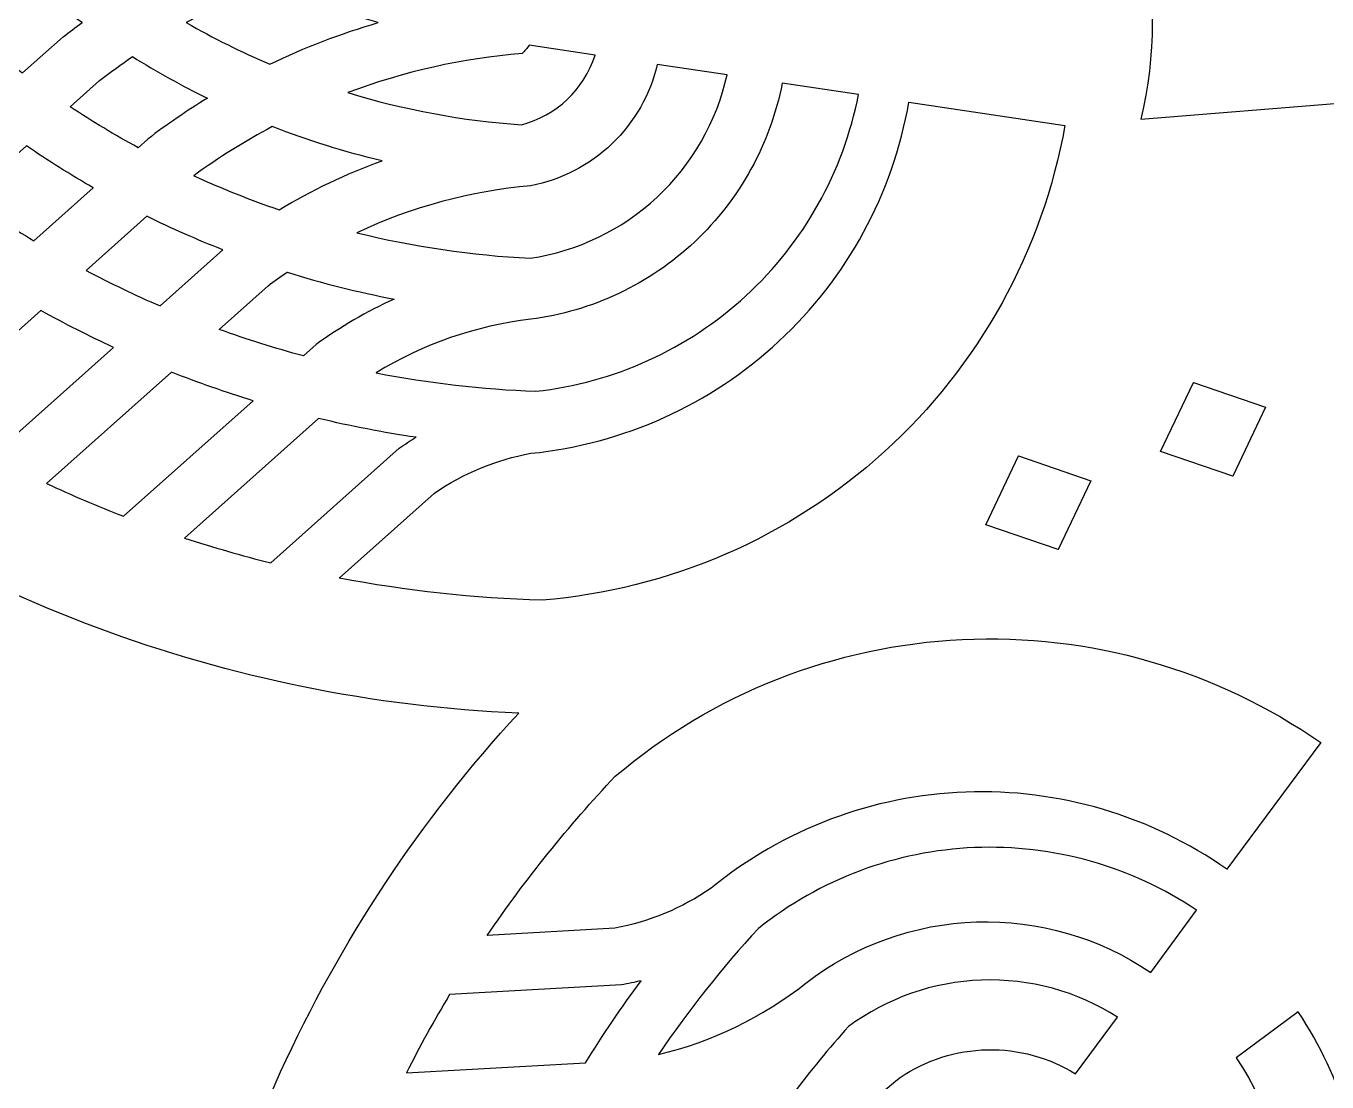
# Model space of a CAD drawing. Header units: centimetres. Extents: x -26.7 to 26.7, y -8.3 to 8.3.
# Drawn here: x -24.712 to -21.282, y -2.795 to -0.009 of the extents above; entities that cross this region are included whole.
import ezdxf

# ---------------------------------------------------------------- set-up
doc = ezdxf.new("R2010")
doc.units = ezdxf.units.CM
doc.header["$MEASUREMENT"] = 0
doc.layers.add('Layer 1', color=7, linetype='Continuous')

msp = doc.modelspace()

# ---------------------------------------------------------------- linework, layer by layer
at = {"layer": 'Layer 1', "color": 7}
for points, knots in [([(-17.97988, -6.49903), (-17.50148, -5.8997), (-17.22627, -5.16365), (-17.1941, -4.39746), (-17.1941, -4.39746), (-16.62958, -4.91649), (-15.9145, -5.24235), (-15.15243, -5.32786), (-15.15243, -5.32786), (-15.15243, -5.32786), (-13.59928, -5.41631), (-13.59928, -5.41631), (-13.59928, -5.41631), (-13.59928, -5.41631), (-13.68772, -3.86316), (-13.68772, -3.86316), (-13.68772, -3.86316), (-13.77323, -3.10108), (-14.0991, -2.38601), (-14.61812, -1.82149), (-14.61812, -1.82149), (-13.85194, -1.78932), (-13.11588, -1.5141), (-12.51655, -1.0357), (-12.51655, -1.0357), (-12.51655, -1.0357), (-11.35576, 0), (-11.35576, 0), (-11.35576, 0), (-11.35576, 0), (-12.51655, 1.03571), (-12.51655, 1.03571), (-12.51655, 1.03571), (-13.11588, 1.51411), (-13.85194, 1.78932), (-14.61812, 1.82149), (-14.61812, 1.82149), (-14.0991, 2.38601), (-13.77323, 3.10109), (-13.68772, 3.86316), (-13.68772, 3.86316), (-13.68772, 3.86316), (-13.59928, 5.41631), (-13.59928, 5.41631), (-13.59928, 5.41631), (-13.59928, 5.41631), (-15.15243, 5.32787), (-15.15243, 5.32787), (-15.15243, 5.32787), (-15.9145, 5.24236), (-16.62958, 4.91649), (-17.1941, 4.39747), (-17.1941, 4.39747), (-17.22627, 5.16365), (-17.50148, 5.89971), (-17.97988, 6.49904), (-17.97988, 6.49904), (-17.97988, 6.49904), (-19.01559, 7.65983), (-19.01559, 7.65983), (-19.01559, 7.65983), (-19.01559, 7.65983), (-20.0513, 6.49904), (-20.0513, 6.49904), (-20.0513, 6.49904), (-20.5297, 5.89971), (-20.80491, 5.16365), (-20.83708, 4.39747), (-20.83708, 4.39747), (-21.4016, 4.91649), (-22.11668, 5.24236), (-22.87875, 5.32787), (-22.87875, 5.32787), (-22.87875, 5.32787), (-24.4319, 5.41631), (-24.4319, 5.41631), (-24.4319, 5.41631), (-24.4319, 5.41631), (-24.34346, 3.86316), (-24.34346, 3.86316), (-24.34346, 3.86316), (-24.25795, 3.10109), (-23.93208, 2.38601), (-23.41306, 1.82149), (-23.41306, 1.82149), (-24.17924, 1.78932), (-24.91529, 1.51411), (-25.51463, 1.03571), (-25.51463, 1.03571), (-25.51463, 1.03571), (-26.67541, 0), (-26.67541, 0), (-26.67541, 0), (-26.67541, 0), (-25.51463, -1.0357), (-25.51463, -1.0357), (-25.51463, -1.0357), (-24.91529, -1.5141), (-24.17924, -1.78931), (-23.41306, -1.82149), (-23.41306, -1.82149), (-23.93208, -2.38601), (-24.25795, -3.10108), (-24.34346, -3.86316), (-24.34346, -3.86316), (-24.34346, -3.86316), (-24.4319, -5.41631), (-24.4319, -5.41631), (-24.4319, -5.41631), (-24.4319, -5.41631), (-22.87875, -5.32786), (-22.87875, -5.32786), (-22.87875, -5.32786), (-22.11667, -5.24235), (-21.4016, -4.91649), (-20.83708, -4.39746), (-20.83708, -4.39746), (-20.80491, -5.16365), (-20.5297, -5.8997), (-20.0513, -6.49903), (-20.0513, -6.49903), (-20.0513, -6.49903), (-19.01559, -7.65982), (-19.01559, -7.65982), (-19.01559, -7.65982), (-19.01559, -7.65982), (-17.97988, -6.49903), (-17.97988, -6.49903)], [0, 0, 0, 0, 0.030303, 0.030303, 0.030303, 0.030303, 0.0606061, 0.0606061, 0.0606061, 0.0606061, 0.0909091, 0.0909091, 0.0909091, 0.0909091, 0.1212121, 0.1212121, 0.1212121, 0.1212121, 0.1515152, 0.1515152, 0.1515152, 0.1515152, 0.1818182, 0.1818182, 0.1818182, 0.1818182, 0.2121212, 0.2121212, 0.2121212, 0.2121212, 0.2424242, 0.2424242, 0.2424242, 0.2424242, 0.2727273, 0.2727273, 0.2727273, 0.2727273, 0.3030303, 0.3030303, 0.3030303, 0.3030303, 0.3333333, 0.3333333, 0.3333333, 0.3333333, 0.3636364, 0.3636364, 0.3636364, 0.3636364, 0.3939394, 0.3939394, 0.3939394, 0.3939394, 0.4242424, 0.4242424, 0.4242424, 0.4242424, 0.4545455, 0.4545455, 0.4545455, 0.4545455, 0.4848485, 0.4848485, 0.4848485, 0.4848485, 0.5151515, 0.5151515, 0.5151515, 0.5151515, 0.5454545, 0.5454545, 0.5454545, 0.5454545, 0.5757576, 0.5757576, 0.5757576, 0.5757576, 0.6060606, 0.6060606, 0.6060606, 0.6060606, 0.6363636, 0.6363636, 0.6363636, 0.6363636, 0.6666667, 0.6666667, 0.6666667, 0.6666667, 0.6969697, 0.6969697, 0.6969697, 0.6969697, 0.7272727, 0.7272727, 0.7272727, 0.7272727, 0.7575758, 0.7575758, 0.7575758, 0.7575758, 0.7878788, 0.7878788, 0.7878788, 0.7878788, 0.8181818, 0.8181818, 0.8181818, 0.8181818, 0.8484848, 0.8484848, 0.8484848, 0.8484848, 0.8787879, 0.8787879, 0.8787879, 0.8787879, 0.9090909, 0.9090909, 0.9090909, 0.9090909, 0.9393939, 0.9393939, 0.9393939, 0.9393939, 1, 1, 1, 1]), ([(-19.86346, 0.24296), (-19.86346, 0.24296), (-19.45975, 0.07574), (-19.45975, 0.07574), (-19.45975, 0.07574), (-19.4683, 0.02561), (-19.4683, -0.0256), (-19.45975, -0.07573), (-19.45975, -0.07573), (-19.45975, -0.07573), (-19.86346, -0.24295), (-19.86346, -0.24295), (-19.86346, -0.24295), (-19.93153, -0.16129), (-20.03424, -0.11666), (-20.14039, -0.12261), (-20.14039, -0.12261), (-20.14039, -0.12261), (-21.77273, -0.25494), (-21.77273, -0.25494), (-21.77273, -0.25494), (-21.73252, -0.08736), (-21.73252, 0.08736), (-21.77273, 0.25495), (-21.77273, 0.25495), (-21.77273, 0.25495), (-20.14039, 0.12262), (-20.14039, 0.12262), (-20.14039, 0.12262), (-20.03424, 0.11667), (-19.93153, 0.1613), (-19.86346, 0.24296)], [0, 0, 0, 0, 0.1111111, 0.1111111, 0.1111111, 0.1111111, 0.2222222, 0.2222222, 0.2222222, 0.2222222, 0.3333333, 0.3333333, 0.3333333, 0.3333333, 0.4444444, 0.4444444, 0.4444444, 0.4444444, 0.5555556, 0.5555556, 0.5555556, 0.5555556, 0.6666667, 0.6666667, 0.6666667, 0.6666667, 0.7777778, 0.7777778, 0.7777778, 0.7777778, 1, 1, 1, 1]), ([(-24.61472, 0.03762), (-24.59821, 0.02485), (-24.58151, 0.01231), (-24.56464, 0), (-24.56464, 0), (-24.58151, -0.0123), (-24.59821, -0.02484), (-24.61472, -0.03761), (-24.61472, -0.03761), (-24.61472, -0.03761), (-24.72128, -0.1327), (-24.72128, -0.1327), (-24.72128, -0.1327), (-24.72847, -0.12723), (-24.73564, -0.12172), (-24.74276, -0.11618), (-24.74276, -0.11618), (-24.74276, -0.11618), (-24.87297, 0), (-24.87297, 0), (-24.87297, 0), (-24.87297, 0), (-24.74275, 0.11619), (-24.74275, 0.11619), (-24.74275, 0.11619), (-24.73563, 0.12173), (-24.72847, 0.12724), (-24.72129, 0.1327), (-24.72129, 0.1327), (-24.72129, 0.1327), (-24.61472, 0.03762), (-24.61472, 0.03762)], [0, 0, 0, 0, 0.1111111, 0.1111111, 0.1111111, 0.1111111, 0.2222222, 0.2222222, 0.2222222, 0.2222222, 0.3333333, 0.3333333, 0.3333333, 0.3333333, 0.4444444, 0.4444444, 0.4444444, 0.4444444, 0.5555556, 0.5555556, 0.5555556, 0.5555556, 0.6666667, 0.6666667, 0.6666667, 0.6666667, 0.7777778, 0.7777778, 0.7777778, 0.7777778, 1, 1, 1, 1]), ([(-24.06945, 0.10978), (-23.97731, 0.06539), (-23.88167, 0.02868), (-23.7835, 0), (-23.7835, 0), (-23.88167, -0.02867), (-23.97731, -0.06539), (-24.06945, -0.10977), (-24.06945, -0.10977), (-24.14498, -0.0776), (-24.21853, -0.04094), (-24.28969, 0), (-24.28969, 0), (-24.21853, 0.04095), (-24.14498, 0.0776), (-24.06945, 0.10978)], [0, 0, 0, 0, 0.2, 0.2, 0.2, 0.2, 0.4, 0.4, 0.4, 0.4, 0.6, 0.6, 0.6, 0.6, 1, 1, 1, 1]), ([(-23.38567, -0.05957), (-23.38567, -0.05957), (-23.21174, -0.08561), (-23.21174, -0.08561), (-23.21174, -0.08561), (-23.24044, -0.17621), (-23.31367, -0.2457), (-23.40565, -0.26962), (-23.40565, -0.26962), (-23.56106, -0.25873), (-23.71474, -0.23026), (-23.86373, -0.18476), (-23.86373, -0.18476), (-23.71603, -0.12924), (-23.56136, -0.09442), (-23.40411, -0.08127), (-23.40411, -0.08127), (-23.39702, -0.0749), (-23.39081, -0.0676), (-23.38567, -0.05957)], [0, 0, 0, 0, 0.1666667, 0.1666667, 0.1666667, 0.1666667, 0.3333333, 0.3333333, 0.3333333, 0.3333333, 0.5, 0.5, 0.5, 0.5, 0.6666667, 0.6666667, 0.6666667, 0.6666667, 1, 1, 1, 1]), ([(-24.2339, -0.19945), (-24.3017, -0.16626), (-24.36776, -0.12962), (-24.43181, -0.08967), (-24.43181, -0.08967), (-24.46137, -0.11005), (-24.4904, -0.1312), (-24.51885, -0.1531), (-24.51885, -0.1531), (-24.51885, -0.1531), (-24.59592, -0.22186), (-24.59592, -0.22186), (-24.59592, -0.22186), (-24.53777, -0.26049), (-24.47798, -0.29657), (-24.41671, -0.33), (-24.41671, -0.33), (-24.41671, -0.33), (-24.39126, -0.3073), (-24.39126, -0.3073), (-24.39126, -0.3073), (-24.34068, -0.26868), (-24.28816, -0.23268), (-24.2339, -0.19945)], [0, 0, 0, 0, 0.1428571, 0.1428571, 0.1428571, 0.1428571, 0.2857143, 0.2857143, 0.2857143, 0.2857143, 0.4285714, 0.4285714, 0.4285714, 0.4285714, 0.5714286, 0.5714286, 0.5714286, 0.5714286, 0.7142857, 0.7142857, 0.7142857, 0.7142857, 1, 1, 1, 1]), ([(-23.04755, -0.1102), (-23.04755, -0.1102), (-22.86369, -0.13773), (-22.86369, -0.13773), (-22.86369, -0.13773), (-22.8911, -0.26139), (-22.95537, -0.37384), (-23.048, -0.46022), (-23.048, -0.46022), (-23.14063, -0.54661), (-23.25727, -0.60289), (-23.38254, -0.62163), (-23.38254, -0.62163), (-23.53681, -0.61388), (-23.68998, -0.59133), (-23.83994, -0.55428), (-23.83994, -0.55428), (-23.69545, -0.48648), (-23.54017, -0.44461), (-23.38118, -0.43059), (-23.38118, -0.43059), (-23.30064, -0.41495), (-23.22632, -0.3764), (-23.16714, -0.31957), (-23.16714, -0.31957), (-23.10797, -0.26274), (-23.06644, -0.19004), (-23.04755, -0.1102)], [0, 0, 0, 0, 0.125, 0.125, 0.125, 0.125, 0.25, 0.25, 0.25, 0.25, 0.375, 0.375, 0.375, 0.375, 0.5, 0.5, 0.5, 0.5, 0.625, 0.625, 0.625, 0.625, 0.75, 0.75, 0.75, 0.75, 1, 1, 1, 1]), ([(-22.71835, -0.1595), (-22.71835, -0.1595), (-22.51701, -0.18965), (-22.51701, -0.18965), (-22.51701, -0.18965), (-22.55695, -0.39378), (-22.66104, -0.57982), (-22.81411, -0.72066), (-22.81411, -0.72066), (-22.96718, -0.8615), (-23.16123, -0.94977), (-23.36797, -0.97261), (-23.36797, -0.97261), (-23.5094, -0.96716), (-23.6502, -0.95084), (-23.78914, -0.9238), (-23.78914, -0.9238), (-23.66491, -0.84787), (-23.52576, -0.79964), (-23.38118, -0.78242), (-23.38118, -0.78242), (-23.21922, -0.7615), (-23.06799, -0.69003), (-22.94899, -0.5782), (-22.94899, -0.5782), (-22.82999, -0.46636), (-22.74928, -0.31985), (-22.71835, -0.1595)], [0, 0, 0, 0, 0.125, 0.125, 0.125, 0.125, 0.25, 0.25, 0.25, 0.25, 0.375, 0.375, 0.375, 0.375, 0.5, 0.5, 0.5, 0.5, 0.625, 0.625, 0.625, 0.625, 0.75, 0.75, 0.75, 0.75, 1, 1, 1, 1]), ([(-22.38402, -0.20956), (-22.42637, -0.45166), (-22.54674, -0.67327), (-22.72678, -0.84057), (-22.72678, -0.84057), (-22.90681, -1.00788), (-23.13663, -1.11171), (-23.38118, -1.13623), (-23.38118, -1.13623), (-23.47227, -1.15298), (-23.55883, -1.18867), (-23.63526, -1.24098), (-23.63526, -1.24098), (-23.63526, -1.24098), (-23.88651, -1.46516), (-23.88651, -1.46516), (-23.88651, -1.46516), (-23.70988, -1.4991), (-23.53078, -1.5186), (-23.35098, -1.52346), (-23.35098, -1.52346), (-23.01527, -1.49605), (-22.69805, -1.35835), (-22.44875, -1.13184), (-22.44875, -1.13184), (-22.19946, -0.90533), (-22.03209, -0.60271), (-21.97273, -0.27115), (-21.97273, -0.27115), (-21.97273, -0.27115), (-22.38402, -0.20956), (-22.38402, -0.20956)], [0, 0, 0, 0, 0.1111111, 0.1111111, 0.1111111, 0.1111111, 0.2222222, 0.2222222, 0.2222222, 0.2222222, 0.3333333, 0.3333333, 0.3333333, 0.3333333, 0.4444444, 0.4444444, 0.4444444, 0.4444444, 0.5555556, 0.5555556, 0.5555556, 0.5555556, 0.6666667, 0.6666667, 0.6666667, 0.6666667, 0.7777778, 0.7777778, 0.7777778, 0.7777778, 1, 1, 1, 1]), ([(-24.06276, -0.27443), (-23.96848, -0.31108), (-23.8718, -0.34121), (-23.77339, -0.36462), (-23.77339, -0.36462), (-23.86788, -0.39862), (-23.95874, -0.44196), (-24.04464, -0.49398), (-24.04464, -0.49398), (-24.12115, -0.46772), (-24.19629, -0.43761), (-24.26977, -0.40379), (-24.26977, -0.40379), (-24.20393, -0.3558), (-24.13475, -0.31257), (-24.06276, -0.27443)], [0, 0, 0, 0, 0.2, 0.2, 0.2, 0.2, 0.4, 0.4, 0.4, 0.4, 0.6, 0.6, 0.6, 0.6, 1, 1, 1, 1]), ([(-24.71138, -0.32488), (-24.65415, -0.36418), (-24.59534, -0.40113), (-24.5351, -0.43564), (-24.5351, -0.43564), (-24.5351, -0.43564), (-24.69179, -0.57544), (-24.69179, -0.57544), (-24.69179, -0.57544), (-24.75083, -0.5397), (-24.80851, -0.50176), (-24.86471, -0.46169), (-24.86471, -0.46169), (-24.86471, -0.46169), (-24.71138, -0.32488), (-24.71138, -0.32488)], [0, 0, 0, 0, 0.2, 0.2, 0.2, 0.2, 0.4, 0.4, 0.4, 0.4, 0.6, 0.6, 0.6, 0.6, 1, 1, 1, 1]), ([(-24.39398, -0.51076), (-24.32825, -0.54316), (-24.26115, -0.57272), (-24.19288, -0.59936), (-24.19288, -0.59936), (-24.19288, -0.59936), (-24.35874, -0.74735), (-24.35874, -0.74735), (-24.35874, -0.74735), (-24.42504, -0.71865), (-24.49018, -0.68736), (-24.55402, -0.65355), (-24.55402, -0.65355), (-24.55402, -0.65355), (-24.39398, -0.51076), (-24.39398, -0.51076)], [0, 0, 0, 0, 0.2, 0.2, 0.2, 0.2, 0.4, 0.4, 0.4, 0.4, 0.6, 0.6, 0.6, 0.6, 1, 1, 1, 1]), ([(-23.74179, -0.72925), (-23.83703, -0.71107), (-23.93117, -0.6875), (-24.02374, -0.65865), (-24.02374, -0.65865), (-24.04068, -0.67009), (-24.05735, -0.68191), (-24.07376, -0.6941), (-24.07376, -0.6941), (-24.07376, -0.6941), (-24.20286, -0.80929), (-24.20286, -0.80929), (-24.20286, -0.80929), (-24.1299, -0.83574), (-24.05586, -0.85911), (-23.98094, -0.87932), (-23.98094, -0.87932), (-23.98094, -0.87932), (-23.94754, -0.84952), (-23.94754, -0.84952), (-23.94754, -0.84952), (-23.88326, -0.80248), (-23.81431, -0.76218), (-23.74179, -0.72925)], [0, 0, 0, 0, 0.1428571, 0.1428571, 0.1428571, 0.1428571, 0.2857143, 0.2857143, 0.2857143, 0.2857143, 0.4285714, 0.4285714, 0.4285714, 0.4285714, 0.5714286, 0.5714286, 0.5714286, 0.5714286, 0.7142857, 0.7142857, 0.7142857, 0.7142857, 1, 1, 1, 1]), ([(-24.67298, -0.75969), (-24.61034, -0.7944), (-24.54644, -0.8268), (-24.48141, -0.8568), (-24.48141, -0.8568), (-24.48141, -0.8568), (-24.80321, -1.14393), (-24.80321, -1.14393), (-24.80321, -1.14393), (-24.86551, -1.11116), (-24.92676, -1.07641), (-24.98684, -1.03973), (-24.98684, -1.03973), (-24.98684, -1.03973), (-24.67298, -0.75969), (-24.67298, -0.75969)], [0, 0, 0, 0, 0.2, 0.2, 0.2, 0.2, 0.4, 0.4, 0.4, 0.4, 0.6, 0.6, 0.6, 0.6, 1, 1, 1, 1]), ([(-24.32907, -0.9219), (-24.25813, -0.94986), (-24.18611, -0.97502), (-24.1132, -0.99733), (-24.1132, -0.99733), (-24.1132, -0.99733), (-24.45487, -1.30219), (-24.45487, -1.30219), (-24.45487, -1.30219), (-24.52364, -1.27562), (-24.59149, -1.24677), (-24.65833, -1.21568), (-24.65833, -1.21568), (-24.65833, -1.21568), (-24.32907, -0.9219), (-24.32907, -0.9219)], [0, 0, 0, 0, 0.2, 0.2, 0.2, 0.2, 0.4, 0.4, 0.4, 0.4, 0.6, 0.6, 0.6, 0.6, 1, 1, 1, 1]), ([(-21.4436, -1.01456), (-21.4436, -1.01456), (-21.63401, -0.94926), (-21.63401, -0.94926), (-21.63401, -0.94926), (-21.63401, -0.94926), (-21.7205, -1.13104), (-21.7205, -1.13104), (-21.7205, -1.13104), (-21.7205, -1.13104), (-21.53009, -1.19634), (-21.53009, -1.19634), (-21.53009, -1.19634), (-21.53009, -1.19634), (-21.4436, -1.01456), (-21.4436, -1.01456)], [0, 0, 0, 0, 0.2, 0.2, 0.2, 0.2, 0.4, 0.4, 0.4, 0.4, 0.6, 0.6, 0.6, 0.6, 1, 1, 1, 1]), ([(-23.68389, -1.09387), (-23.69901, -1.10309), (-23.71382, -1.11279), (-23.7283, -1.12297), (-23.7283, -1.12297), (-23.7283, -1.12297), (-24.06704, -1.42521), (-24.06704, -1.42521), (-24.06704, -1.42521), (-24.14343, -1.40605), (-24.21911, -1.38418), (-24.29394, -1.35963), (-24.29394, -1.35963), (-24.29394, -1.35963), (-23.94061, -1.04437), (-23.94061, -1.04437), (-23.94061, -1.04437), (-23.85582, -1.06471), (-23.77016, -1.08122), (-23.68389, -1.09387)], [0, 0, 0, 0, 0.1666667, 0.1666667, 0.1666667, 0.1666667, 0.3333333, 0.3333333, 0.3333333, 0.3333333, 0.5, 0.5, 0.5, 0.5, 0.6666667, 0.6666667, 0.6666667, 0.6666667, 1, 1, 1, 1]), ([(-21.90448, -1.20842), (-21.90448, -1.20842), (-22.0949, -1.14312), (-22.0949, -1.14312), (-22.0949, -1.14312), (-22.0949, -1.14312), (-22.18139, -1.3249), (-22.18139, -1.3249), (-22.18139, -1.3249), (-22.18139, -1.3249), (-21.99098, -1.39019), (-21.99098, -1.39019), (-21.99098, -1.39019), (-21.99098, -1.39019), (-21.90448, -1.20842), (-21.90448, -1.20842)], [0, 0, 0, 0, 0.2, 0.2, 0.2, 0.2, 0.4, 0.4, 0.4, 0.4, 0.6, 0.6, 0.6, 0.6, 1, 1, 1, 1]), ([(-21.54562, -2.23365), (-21.54562, -2.23365), (-21.29834, -1.89927), (-21.29834, -1.89927), (-21.29834, -1.89927), (-21.57476, -1.7068), (-21.90709, -1.61116), (-22.24354, -1.62727), (-22.24354, -1.62727), (-22.57999, -1.64338), (-22.90166, -1.77033), (-23.15843, -1.98833), (-23.15843, -1.98833), (-23.28213, -2.1189), (-23.39498, -2.25933), (-23.49588, -2.40823), (-23.49588, -2.40823), (-23.49588, -2.40823), (-23.1597, -2.38908), (-23.1597, -2.38908), (-23.1597, -2.38908), (-23.06866, -2.37204), (-22.98222, -2.33606), (-22.90597, -2.2835), (-22.90597, -2.2835), (-22.71571, -2.12791), (-22.47979, -2.03882), (-22.23417, -2.02982), (-22.23417, -2.02982), (-21.98856, -2.02082), (-21.74675, -2.0924), (-21.54562, -2.23365)], [0, 0, 0, 0, 0.1111111, 0.1111111, 0.1111111, 0.1111111, 0.2222222, 0.2222222, 0.2222222, 0.2222222, 0.3333333, 0.3333333, 0.3333333, 0.3333333, 0.4444444, 0.4444444, 0.4444444, 0.4444444, 0.5555556, 0.5555556, 0.5555556, 0.5555556, 0.6666667, 0.6666667, 0.6666667, 0.6666667, 0.7777778, 0.7777778, 0.7777778, 0.7777778, 1, 1, 1, 1]), ([(-21.62557, -2.34177), (-21.62557, -2.34177), (-21.74662, -2.50546), (-21.74662, -2.50546), (-21.74662, -2.50546), (-21.88188, -2.41395), (-22.04255, -2.36741), (-22.20577, -2.37248), (-22.20577, -2.37248), (-22.369, -2.37754), (-22.52647, -2.43395), (-22.65579, -2.53368), (-22.65579, -2.53368), (-22.77019, -2.62373), (-22.90269, -2.68803), (-23.04423, -2.72217), (-23.04423, -2.72217), (-22.96511, -2.60481), (-22.87708, -2.49371), (-22.78093, -2.38985), (-22.78093, -2.38985), (-22.61859, -2.25981), (-22.41896, -2.18502), (-22.21114, -2.17637), (-22.21114, -2.17637), (-22.00331, -2.16772), (-21.79816, -2.22567), (-21.62557, -2.34177)], [0, 0, 0, 0, 0.125, 0.125, 0.125, 0.125, 0.25, 0.25, 0.25, 0.25, 0.375, 0.375, 0.375, 0.375, 0.5, 0.5, 0.5, 0.5, 0.625, 0.625, 0.625, 0.625, 0.75, 0.75, 0.75, 0.75, 1, 1, 1, 1]), ([(-21.24924, -2.53002), (-21.108, -2.73116), (-21.03642, -2.97297), (-21.04542, -3.21858), (-21.04542, -3.21858), (-21.05442, -3.46419), (-21.1435, -3.70012), (-21.29909, -3.89038), (-21.29909, -3.89038), (-21.35166, -3.96663), (-21.38763, -4.05307), (-21.40468, -4.1441), (-21.40468, -4.1441), (-21.40468, -4.1441), (-21.42382, -4.48028), (-21.42382, -4.48028), (-21.42382, -4.48028), (-21.27493, -4.37939), (-21.1345, -4.26653), (-21.00393, -4.14283), (-21.00393, -4.14283), (-20.78592, -3.88606), (-20.65898, -3.56439), (-20.64287, -3.22794), (-20.64287, -3.22794), (-20.62676, -2.8915), (-20.72239, -2.55917), (-20.91487, -2.28274), (-20.91487, -2.28274), (-20.91487, -2.28274), (-21.24924, -2.53002), (-21.24924, -2.53002)], [0, 0, 0, 0, 0.1111111, 0.1111111, 0.1111111, 0.1111111, 0.2222222, 0.2222222, 0.2222222, 0.2222222, 0.3333333, 0.3333333, 0.3333333, 0.3333333, 0.4444444, 0.4444444, 0.4444444, 0.4444444, 0.5555556, 0.5555556, 0.5555556, 0.5555556, 0.6666667, 0.6666667, 0.6666667, 0.6666667, 0.7777778, 0.7777778, 0.7777778, 0.7777778, 1, 1, 1, 1]), ([(-23.59528, -2.56413), (-23.59528, -2.56413), (-23.14205, -2.53832), (-23.14205, -2.53832), (-23.14205, -2.53832), (-23.12461, -2.53528), (-23.10727, -2.53167), (-23.09006, -2.52749), (-23.09006, -2.52749), (-23.14212, -2.59744), (-23.19102, -2.66969), (-23.23659, -2.74403), (-23.23659, -2.74403), (-23.23659, -2.74403), (-23.70935, -2.77095), (-23.70935, -2.77095), (-23.70935, -2.77095), (-23.6738, -2.70067), (-23.63575, -2.63169), (-23.59528, -2.56413)], [0, 0, 0, 0, 0.1666667, 0.1666667, 0.1666667, 0.1666667, 0.3333333, 0.3333333, 0.3333333, 0.3333333, 0.5, 0.5, 0.5, 0.5, 0.6666667, 0.6666667, 0.6666667, 0.6666667, 1, 1, 1, 1]), ([(-21.834, -2.62361), (-21.834, -2.62361), (-21.94455, -2.7731), (-21.94455, -2.7731), (-21.94455, -2.7731), (-22.01436, -2.73), (-22.09513, -2.70795), (-22.17716, -2.70961), (-22.17716, -2.70961), (-22.25919, -2.71127), (-22.33899, -2.73657), (-22.40701, -2.78246), (-22.40701, -2.78246), (-22.52934, -2.88496), (-22.66875, -2.96516), (-22.81886, -3.01939), (-22.81886, -3.01939), (-22.73902, -2.88716), (-22.64666, -2.7629), (-22.54305, -2.64833), (-22.54305, -2.64833), (-22.44122, -2.57301), (-22.31895, -2.53032), (-22.19236, -2.52591), (-22.19236, -2.52591), (-22.06578, -2.52149), (-21.94083, -2.55556), (-21.834, -2.62361)], [0, 0, 0, 0, 0.125, 0.125, 0.125, 0.125, 0.25, 0.25, 0.25, 0.25, 0.375, 0.375, 0.375, 0.375, 0.5, 0.5, 0.5, 0.5, 0.625, 0.625, 0.625, 0.625, 0.75, 0.75, 0.75, 0.75, 1, 1, 1, 1]), ([(-21.52105, -2.73103), (-21.52105, -2.73103), (-21.35736, -2.60998), (-21.35736, -2.60998), (-21.35736, -2.60998), (-21.24126, -2.78256), (-21.18332, -2.98772), (-21.19197, -3.19554), (-21.19197, -3.19554), (-21.20061, -3.40337), (-21.27541, -3.60299), (-21.40544, -3.76534), (-21.40544, -3.76534), (-21.50931, -3.86149), (-21.62041, -3.94951), (-21.73777, -4.02863), (-21.73777, -4.02863), (-21.70362, -3.8871), (-21.63932, -3.7546), (-21.54927, -3.6402), (-21.54927, -3.6402), (-21.44954, -3.51088), (-21.39314, -3.3534), (-21.38807, -3.19018), (-21.38807, -3.19018), (-21.38301, -3.02695), (-21.42954, -2.86628), (-21.52105, -2.73103)], [0, 0, 0, 0, 0.125, 0.125, 0.125, 0.125, 0.25, 0.25, 0.25, 0.25, 0.375, 0.375, 0.375, 0.375, 0.5, 0.5, 0.5, 0.5, 0.625, 0.625, 0.625, 0.625, 0.75, 0.75, 0.75, 0.75, 1, 1, 1, 1])]:
    msp.add_open_spline(points, degree=3, knots=knots, dxfattribs=at)
at = {"layer": 'Layer 1', "lineweight": 9}
for points, knots in [([(-17.97988, -6.49903), (-17.50148, -5.8997), (-17.22627, -5.16365), (-17.1941, -4.39746), (-17.1941, -4.39746), (-16.62958, -4.91649), (-15.9145, -5.24235), (-15.15243, -5.32786), (-15.15243, -5.32786), (-15.15243, -5.32786), (-13.59928, -5.41631), (-13.59928, -5.41631), (-13.59928, -5.41631), (-13.59928, -5.41631), (-13.68772, -3.86316), (-13.68772, -3.86316), (-13.68772, -3.86316), (-13.77323, -3.10108), (-14.0991, -2.38601), (-14.61812, -1.82149), (-14.61812, -1.82149), (-13.85194, -1.78932), (-13.11588, -1.5141), (-12.51655, -1.0357), (-12.51655, -1.0357), (-12.51655, -1.0357), (-11.35576, 0), (-11.35576, 0), (-11.35576, 0), (-11.35576, 0), (-12.51655, 1.03571), (-12.51655, 1.03571), (-12.51655, 1.03571), (-13.11588, 1.51411), (-13.85194, 1.78932), (-14.61812, 1.82149), (-14.61812, 1.82149), (-14.0991, 2.38601), (-13.77323, 3.10109), (-13.68772, 3.86316), (-13.68772, 3.86316), (-13.68772, 3.86316), (-13.59928, 5.41631), (-13.59928, 5.41631), (-13.59928, 5.41631), (-13.59928, 5.41631), (-15.15243, 5.32787), (-15.15243, 5.32787), (-15.15243, 5.32787), (-15.9145, 5.24236), (-16.62958, 4.91649), (-17.1941, 4.39747), (-17.1941, 4.39747), (-17.22627, 5.16365), (-17.50148, 5.89971), (-17.97988, 6.49904), (-17.97988, 6.49904), (-17.97988, 6.49904), (-19.01559, 7.65983), (-19.01559, 7.65983), (-19.01559, 7.65983), (-19.01559, 7.65983), (-20.0513, 6.49904), (-20.0513, 6.49904), (-20.0513, 6.49904), (-20.5297, 5.89971), (-20.80491, 5.16365), (-20.83708, 4.39747), (-20.83708, 4.39747), (-21.4016, 4.91649), (-22.11668, 5.24236), (-22.87875, 5.32787), (-22.87875, 5.32787), (-22.87875, 5.32787), (-24.4319, 5.41631), (-24.4319, 5.41631), (-24.4319, 5.41631), (-24.4319, 5.41631), (-24.34346, 3.86316), (-24.34346, 3.86316), (-24.34346, 3.86316), (-24.25795, 3.10109), (-23.93208, 2.38601), (-23.41306, 1.82149), (-23.41306, 1.82149), (-24.17924, 1.78932), (-24.91529, 1.51411), (-25.51463, 1.03571), (-25.51463, 1.03571), (-25.51463, 1.03571), (-26.67541, 0), (-26.67541, 0), (-26.67541, 0), (-26.67541, 0), (-25.51463, -1.0357), (-25.51463, -1.0357), (-25.51463, -1.0357), (-24.91529, -1.5141), (-24.17924, -1.78931), (-23.41306, -1.82149), (-23.41306, -1.82149), (-23.93208, -2.38601), (-24.25795, -3.10108), (-24.34346, -3.86316), (-24.34346, -3.86316), (-24.34346, -3.86316), (-24.4319, -5.41631), (-24.4319, -5.41631), (-24.4319, -5.41631), (-24.4319, -5.41631), (-22.87875, -5.32786), (-22.87875, -5.32786), (-22.87875, -5.32786), (-22.11667, -5.24235), (-21.4016, -4.91649), (-20.83708, -4.39746), (-20.83708, -4.39746), (-20.80491, -5.16365), (-20.5297, -5.8997), (-20.0513, -6.49903), (-20.0513, -6.49903), (-20.0513, -6.49903), (-19.01559, -7.65982), (-19.01559, -7.65982), (-19.01559, -7.65982), (-19.01559, -7.65982), (-17.97988, -6.49903), (-17.97988, -6.49903)], [0, 0, 0, 0, 0.030303, 0.030303, 0.030303, 0.030303, 0.0606061, 0.0606061, 0.0606061, 0.0606061, 0.0909091, 0.0909091, 0.0909091, 0.0909091, 0.1212121, 0.1212121, 0.1212121, 0.1212121, 0.1515152, 0.1515152, 0.1515152, 0.1515152, 0.1818182, 0.1818182, 0.1818182, 0.1818182, 0.2121212, 0.2121212, 0.2121212, 0.2121212, 0.2424242, 0.2424242, 0.2424242, 0.2424242, 0.2727273, 0.2727273, 0.2727273, 0.2727273, 0.3030303, 0.3030303, 0.3030303, 0.3030303, 0.3333333, 0.3333333, 0.3333333, 0.3333333, 0.3636364, 0.3636364, 0.3636364, 0.3636364, 0.3939394, 0.3939394, 0.3939394, 0.3939394, 0.4242424, 0.4242424, 0.4242424, 0.4242424, 0.4545455, 0.4545455, 0.4545455, 0.4545455, 0.4848485, 0.4848485, 0.4848485, 0.4848485, 0.5151515, 0.5151515, 0.5151515, 0.5151515, 0.5454545, 0.5454545, 0.5454545, 0.5454545, 0.5757576, 0.5757576, 0.5757576, 0.5757576, 0.6060606, 0.6060606, 0.6060606, 0.6060606, 0.6363636, 0.6363636, 0.6363636, 0.6363636, 0.6666667, 0.6666667, 0.6666667, 0.6666667, 0.6969697, 0.6969697, 0.6969697, 0.6969697, 0.7272727, 0.7272727, 0.7272727, 0.7272727, 0.7575758, 0.7575758, 0.7575758, 0.7575758, 0.7878788, 0.7878788, 0.7878788, 0.7878788, 0.8181818, 0.8181818, 0.8181818, 0.8181818, 0.8484848, 0.8484848, 0.8484848, 0.8484848, 0.8787879, 0.8787879, 0.8787879, 0.8787879, 0.9090909, 0.9090909, 0.9090909, 0.9090909, 0.9393939, 0.9393939, 0.9393939, 0.9393939, 1, 1, 1, 1]), ([(-19.86346, 0.24296), (-19.86346, 0.24296), (-19.45975, 0.07574), (-19.45975, 0.07574), (-19.45975, 0.07574), (-19.4683, 0.02561), (-19.4683, -0.0256), (-19.45975, -0.07573), (-19.45975, -0.07573), (-19.45975, -0.07573), (-19.86346, -0.24295), (-19.86346, -0.24295), (-19.86346, -0.24295), (-19.93153, -0.16129), (-20.03424, -0.11666), (-20.14039, -0.12261), (-20.14039, -0.12261), (-20.14039, -0.12261), (-21.77273, -0.25494), (-21.77273, -0.25494), (-21.77273, -0.25494), (-21.73252, -0.08736), (-21.73252, 0.08736), (-21.77273, 0.25495), (-21.77273, 0.25495), (-21.77273, 0.25495), (-20.14039, 0.12262), (-20.14039, 0.12262), (-20.14039, 0.12262), (-20.03424, 0.11667), (-19.93153, 0.1613), (-19.86346, 0.24296)], [0, 0, 0, 0, 0.1111111, 0.1111111, 0.1111111, 0.1111111, 0.2222222, 0.2222222, 0.2222222, 0.2222222, 0.3333333, 0.3333333, 0.3333333, 0.3333333, 0.4444444, 0.4444444, 0.4444444, 0.4444444, 0.5555556, 0.5555556, 0.5555556, 0.5555556, 0.6666667, 0.6666667, 0.6666667, 0.6666667, 0.7777778, 0.7777778, 0.7777778, 0.7777778, 1, 1, 1, 1]), ([(-24.61472, 0.03762), (-24.59821, 0.02485), (-24.58151, 0.01231), (-24.56464, 0), (-24.56464, 0), (-24.58151, -0.0123), (-24.59821, -0.02484), (-24.61472, -0.03761), (-24.61472, -0.03761), (-24.61472, -0.03761), (-24.72128, -0.1327), (-24.72128, -0.1327), (-24.72128, -0.1327), (-24.72847, -0.12723), (-24.73564, -0.12172), (-24.74276, -0.11618), (-24.74276, -0.11618), (-24.74276, -0.11618), (-24.87297, 0), (-24.87297, 0), (-24.87297, 0), (-24.87297, 0), (-24.74275, 0.11619), (-24.74275, 0.11619), (-24.74275, 0.11619), (-24.73563, 0.12173), (-24.72847, 0.12724), (-24.72129, 0.1327), (-24.72129, 0.1327), (-24.72129, 0.1327), (-24.61472, 0.03762), (-24.61472, 0.03762)], [0, 0, 0, 0, 0.1111111, 0.1111111, 0.1111111, 0.1111111, 0.2222222, 0.2222222, 0.2222222, 0.2222222, 0.3333333, 0.3333333, 0.3333333, 0.3333333, 0.4444444, 0.4444444, 0.4444444, 0.4444444, 0.5555556, 0.5555556, 0.5555556, 0.5555556, 0.6666667, 0.6666667, 0.6666667, 0.6666667, 0.7777778, 0.7777778, 0.7777778, 0.7777778, 1, 1, 1, 1]), ([(-24.06945, 0.10978), (-23.97731, 0.06539), (-23.88167, 0.02868), (-23.7835, 0), (-23.7835, 0), (-23.88167, -0.02867), (-23.97731, -0.06539), (-24.06945, -0.10977), (-24.06945, -0.10977), (-24.14498, -0.0776), (-24.21853, -0.04094), (-24.28969, 0), (-24.28969, 0), (-24.21853, 0.04095), (-24.14498, 0.0776), (-24.06945, 0.10978)], [0, 0, 0, 0, 0.2, 0.2, 0.2, 0.2, 0.4, 0.4, 0.4, 0.4, 0.6, 0.6, 0.6, 0.6, 1, 1, 1, 1]), ([(-23.38567, -0.05957), (-23.38567, -0.05957), (-23.21174, -0.08561), (-23.21174, -0.08561), (-23.21174, -0.08561), (-23.24044, -0.17621), (-23.31367, -0.2457), (-23.40565, -0.26962), (-23.40565, -0.26962), (-23.56106, -0.25873), (-23.71474, -0.23026), (-23.86373, -0.18476), (-23.86373, -0.18476), (-23.71603, -0.12924), (-23.56136, -0.09442), (-23.40411, -0.08127), (-23.40411, -0.08127), (-23.39702, -0.0749), (-23.39081, -0.0676), (-23.38567, -0.05957)], [0, 0, 0, 0, 0.1666667, 0.1666667, 0.1666667, 0.1666667, 0.3333333, 0.3333333, 0.3333333, 0.3333333, 0.5, 0.5, 0.5, 0.5, 0.6666667, 0.6666667, 0.6666667, 0.6666667, 1, 1, 1, 1]), ([(-24.2339, -0.19945), (-24.3017, -0.16626), (-24.36776, -0.12962), (-24.43181, -0.08967), (-24.43181, -0.08967), (-24.46137, -0.11005), (-24.4904, -0.1312), (-24.51885, -0.1531), (-24.51885, -0.1531), (-24.51885, -0.1531), (-24.59592, -0.22186), (-24.59592, -0.22186), (-24.59592, -0.22186), (-24.53777, -0.26049), (-24.47798, -0.29657), (-24.41671, -0.33), (-24.41671, -0.33), (-24.41671, -0.33), (-24.39126, -0.3073), (-24.39126, -0.3073), (-24.39126, -0.3073), (-24.34068, -0.26868), (-24.28816, -0.23268), (-24.2339, -0.19945)], [0, 0, 0, 0, 0.1428571, 0.1428571, 0.1428571, 0.1428571, 0.2857143, 0.2857143, 0.2857143, 0.2857143, 0.4285714, 0.4285714, 0.4285714, 0.4285714, 0.5714286, 0.5714286, 0.5714286, 0.5714286, 0.7142857, 0.7142857, 0.7142857, 0.7142857, 1, 1, 1, 1]), ([(-23.04755, -0.1102), (-23.04755, -0.1102), (-22.86369, -0.13773), (-22.86369, -0.13773), (-22.86369, -0.13773), (-22.8911, -0.26139), (-22.95537, -0.37384), (-23.048, -0.46022), (-23.048, -0.46022), (-23.14063, -0.54661), (-23.25727, -0.60289), (-23.38254, -0.62163), (-23.38254, -0.62163), (-23.53681, -0.61388), (-23.68998, -0.59133), (-23.83994, -0.55428), (-23.83994, -0.55428), (-23.69545, -0.48648), (-23.54017, -0.44461), (-23.38118, -0.43059), (-23.38118, -0.43059), (-23.30064, -0.41495), (-23.22632, -0.3764), (-23.16714, -0.31957), (-23.16714, -0.31957), (-23.10797, -0.26274), (-23.06644, -0.19004), (-23.04755, -0.1102)], [0, 0, 0, 0, 0.125, 0.125, 0.125, 0.125, 0.25, 0.25, 0.25, 0.25, 0.375, 0.375, 0.375, 0.375, 0.5, 0.5, 0.5, 0.5, 0.625, 0.625, 0.625, 0.625, 0.75, 0.75, 0.75, 0.75, 1, 1, 1, 1]), ([(-22.71835, -0.1595), (-22.71835, -0.1595), (-22.51701, -0.18965), (-22.51701, -0.18965), (-22.51701, -0.18965), (-22.55695, -0.39378), (-22.66104, -0.57982), (-22.81411, -0.72066), (-22.81411, -0.72066), (-22.96718, -0.8615), (-23.16123, -0.94977), (-23.36797, -0.97261), (-23.36797, -0.97261), (-23.5094, -0.96716), (-23.6502, -0.95084), (-23.78914, -0.9238), (-23.78914, -0.9238), (-23.66491, -0.84787), (-23.52576, -0.79964), (-23.38118, -0.78242), (-23.38118, -0.78242), (-23.21922, -0.7615), (-23.06799, -0.69003), (-22.94899, -0.5782), (-22.94899, -0.5782), (-22.82999, -0.46636), (-22.74928, -0.31985), (-22.71835, -0.1595)], [0, 0, 0, 0, 0.125, 0.125, 0.125, 0.125, 0.25, 0.25, 0.25, 0.25, 0.375, 0.375, 0.375, 0.375, 0.5, 0.5, 0.5, 0.5, 0.625, 0.625, 0.625, 0.625, 0.75, 0.75, 0.75, 0.75, 1, 1, 1, 1]), ([(-22.38402, -0.20956), (-22.42637, -0.45166), (-22.54674, -0.67327), (-22.72678, -0.84057), (-22.72678, -0.84057), (-22.90681, -1.00788), (-23.13663, -1.11171), (-23.38118, -1.13623), (-23.38118, -1.13623), (-23.47227, -1.15298), (-23.55883, -1.18867), (-23.63526, -1.24098), (-23.63526, -1.24098), (-23.63526, -1.24098), (-23.88651, -1.46516), (-23.88651, -1.46516), (-23.88651, -1.46516), (-23.70988, -1.4991), (-23.53078, -1.5186), (-23.35098, -1.52346), (-23.35098, -1.52346), (-23.01527, -1.49605), (-22.69805, -1.35835), (-22.44875, -1.13184), (-22.44875, -1.13184), (-22.19946, -0.90533), (-22.03209, -0.60271), (-21.97273, -0.27115), (-21.97273, -0.27115), (-21.97273, -0.27115), (-22.38402, -0.20956), (-22.38402, -0.20956)], [0, 0, 0, 0, 0.1111111, 0.1111111, 0.1111111, 0.1111111, 0.2222222, 0.2222222, 0.2222222, 0.2222222, 0.3333333, 0.3333333, 0.3333333, 0.3333333, 0.4444444, 0.4444444, 0.4444444, 0.4444444, 0.5555556, 0.5555556, 0.5555556, 0.5555556, 0.6666667, 0.6666667, 0.6666667, 0.6666667, 0.7777778, 0.7777778, 0.7777778, 0.7777778, 1, 1, 1, 1]), ([(-24.06276, -0.27443), (-23.96848, -0.31108), (-23.8718, -0.34121), (-23.77339, -0.36462), (-23.77339, -0.36462), (-23.86788, -0.39862), (-23.95874, -0.44196), (-24.04464, -0.49398), (-24.04464, -0.49398), (-24.12115, -0.46772), (-24.19629, -0.43761), (-24.26977, -0.40379), (-24.26977, -0.40379), (-24.20393, -0.3558), (-24.13475, -0.31257), (-24.06276, -0.27443)], [0, 0, 0, 0, 0.2, 0.2, 0.2, 0.2, 0.4, 0.4, 0.4, 0.4, 0.6, 0.6, 0.6, 0.6, 1, 1, 1, 1]), ([(-24.71138, -0.32488), (-24.65415, -0.36418), (-24.59534, -0.40113), (-24.5351, -0.43564), (-24.5351, -0.43564), (-24.5351, -0.43564), (-24.69179, -0.57544), (-24.69179, -0.57544), (-24.69179, -0.57544), (-24.75083, -0.5397), (-24.80851, -0.50176), (-24.86471, -0.46169), (-24.86471, -0.46169), (-24.86471, -0.46169), (-24.71138, -0.32488), (-24.71138, -0.32488)], [0, 0, 0, 0, 0.2, 0.2, 0.2, 0.2, 0.4, 0.4, 0.4, 0.4, 0.6, 0.6, 0.6, 0.6, 1, 1, 1, 1]), ([(-24.39398, -0.51076), (-24.32825, -0.54316), (-24.26115, -0.57272), (-24.19288, -0.59936), (-24.19288, -0.59936), (-24.19288, -0.59936), (-24.35874, -0.74735), (-24.35874, -0.74735), (-24.35874, -0.74735), (-24.42504, -0.71865), (-24.49018, -0.68736), (-24.55402, -0.65355), (-24.55402, -0.65355), (-24.55402, -0.65355), (-24.39398, -0.51076), (-24.39398, -0.51076)], [0, 0, 0, 0, 0.2, 0.2, 0.2, 0.2, 0.4, 0.4, 0.4, 0.4, 0.6, 0.6, 0.6, 0.6, 1, 1, 1, 1]), ([(-23.74179, -0.72925), (-23.83703, -0.71107), (-23.93117, -0.6875), (-24.02374, -0.65865), (-24.02374, -0.65865), (-24.04068, -0.67009), (-24.05735, -0.68191), (-24.07376, -0.6941), (-24.07376, -0.6941), (-24.07376, -0.6941), (-24.20286, -0.80929), (-24.20286, -0.80929), (-24.20286, -0.80929), (-24.1299, -0.83574), (-24.05586, -0.85911), (-23.98094, -0.87932), (-23.98094, -0.87932), (-23.98094, -0.87932), (-23.94754, -0.84952), (-23.94754, -0.84952), (-23.94754, -0.84952), (-23.88326, -0.80248), (-23.81431, -0.76218), (-23.74179, -0.72925)], [0, 0, 0, 0, 0.1428571, 0.1428571, 0.1428571, 0.1428571, 0.2857143, 0.2857143, 0.2857143, 0.2857143, 0.4285714, 0.4285714, 0.4285714, 0.4285714, 0.5714286, 0.5714286, 0.5714286, 0.5714286, 0.7142857, 0.7142857, 0.7142857, 0.7142857, 1, 1, 1, 1]), ([(-24.67298, -0.75969), (-24.61034, -0.7944), (-24.54644, -0.8268), (-24.48141, -0.8568), (-24.48141, -0.8568), (-24.48141, -0.8568), (-24.80321, -1.14393), (-24.80321, -1.14393), (-24.80321, -1.14393), (-24.86551, -1.11116), (-24.92676, -1.07641), (-24.98684, -1.03973), (-24.98684, -1.03973), (-24.98684, -1.03973), (-24.67298, -0.75969), (-24.67298, -0.75969)], [0, 0, 0, 0, 0.2, 0.2, 0.2, 0.2, 0.4, 0.4, 0.4, 0.4, 0.6, 0.6, 0.6, 0.6, 1, 1, 1, 1]), ([(-24.32907, -0.9219), (-24.25813, -0.94986), (-24.18611, -0.97502), (-24.1132, -0.99733), (-24.1132, -0.99733), (-24.1132, -0.99733), (-24.45487, -1.30219), (-24.45487, -1.30219), (-24.45487, -1.30219), (-24.52364, -1.27562), (-24.59149, -1.24677), (-24.65833, -1.21568), (-24.65833, -1.21568), (-24.65833, -1.21568), (-24.32907, -0.9219), (-24.32907, -0.9219)], [0, 0, 0, 0, 0.2, 0.2, 0.2, 0.2, 0.4, 0.4, 0.4, 0.4, 0.6, 0.6, 0.6, 0.6, 1, 1, 1, 1]), ([(-21.4436, -1.01456), (-21.4436, -1.01456), (-21.63401, -0.94926), (-21.63401, -0.94926), (-21.63401, -0.94926), (-21.63401, -0.94926), (-21.7205, -1.13104), (-21.7205, -1.13104), (-21.7205, -1.13104), (-21.7205, -1.13104), (-21.53009, -1.19634), (-21.53009, -1.19634), (-21.53009, -1.19634), (-21.53009, -1.19634), (-21.4436, -1.01456), (-21.4436, -1.01456)], [0, 0, 0, 0, 0.2, 0.2, 0.2, 0.2, 0.4, 0.4, 0.4, 0.4, 0.6, 0.6, 0.6, 0.6, 1, 1, 1, 1]), ([(-23.68389, -1.09387), (-23.69901, -1.10309), (-23.71382, -1.11279), (-23.7283, -1.12297), (-23.7283, -1.12297), (-23.7283, -1.12297), (-24.06704, -1.42521), (-24.06704, -1.42521), (-24.06704, -1.42521), (-24.14343, -1.40605), (-24.21911, -1.38418), (-24.29394, -1.35963), (-24.29394, -1.35963), (-24.29394, -1.35963), (-23.94061, -1.04437), (-23.94061, -1.04437), (-23.94061, -1.04437), (-23.85582, -1.06471), (-23.77016, -1.08122), (-23.68389, -1.09387)], [0, 0, 0, 0, 0.1666667, 0.1666667, 0.1666667, 0.1666667, 0.3333333, 0.3333333, 0.3333333, 0.3333333, 0.5, 0.5, 0.5, 0.5, 0.6666667, 0.6666667, 0.6666667, 0.6666667, 1, 1, 1, 1]), ([(-21.90448, -1.20842), (-21.90448, -1.20842), (-22.0949, -1.14312), (-22.0949, -1.14312), (-22.0949, -1.14312), (-22.0949, -1.14312), (-22.18139, -1.3249), (-22.18139, -1.3249), (-22.18139, -1.3249), (-22.18139, -1.3249), (-21.99098, -1.39019), (-21.99098, -1.39019), (-21.99098, -1.39019), (-21.99098, -1.39019), (-21.90448, -1.20842), (-21.90448, -1.20842)], [0, 0, 0, 0, 0.2, 0.2, 0.2, 0.2, 0.4, 0.4, 0.4, 0.4, 0.6, 0.6, 0.6, 0.6, 1, 1, 1, 1]), ([(-21.54562, -2.23365), (-21.54562, -2.23365), (-21.29834, -1.89927), (-21.29834, -1.89927), (-21.29834, -1.89927), (-21.57476, -1.7068), (-21.90709, -1.61116), (-22.24354, -1.62727), (-22.24354, -1.62727), (-22.57999, -1.64338), (-22.90166, -1.77033), (-23.15843, -1.98833), (-23.15843, -1.98833), (-23.28213, -2.1189), (-23.39498, -2.25933), (-23.49588, -2.40823), (-23.49588, -2.40823), (-23.49588, -2.40823), (-23.1597, -2.38908), (-23.1597, -2.38908), (-23.1597, -2.38908), (-23.06866, -2.37204), (-22.98222, -2.33606), (-22.90597, -2.2835), (-22.90597, -2.2835), (-22.71571, -2.12791), (-22.47979, -2.03882), (-22.23417, -2.02982), (-22.23417, -2.02982), (-21.98856, -2.02082), (-21.74675, -2.0924), (-21.54562, -2.23365)], [0, 0, 0, 0, 0.1111111, 0.1111111, 0.1111111, 0.1111111, 0.2222222, 0.2222222, 0.2222222, 0.2222222, 0.3333333, 0.3333333, 0.3333333, 0.3333333, 0.4444444, 0.4444444, 0.4444444, 0.4444444, 0.5555556, 0.5555556, 0.5555556, 0.5555556, 0.6666667, 0.6666667, 0.6666667, 0.6666667, 0.7777778, 0.7777778, 0.7777778, 0.7777778, 1, 1, 1, 1]), ([(-21.62557, -2.34177), (-21.62557, -2.34177), (-21.74662, -2.50546), (-21.74662, -2.50546), (-21.74662, -2.50546), (-21.88188, -2.41395), (-22.04255, -2.36741), (-22.20577, -2.37248), (-22.20577, -2.37248), (-22.369, -2.37754), (-22.52647, -2.43395), (-22.65579, -2.53368), (-22.65579, -2.53368), (-22.77019, -2.62373), (-22.90269, -2.68803), (-23.04423, -2.72217), (-23.04423, -2.72217), (-22.96511, -2.60481), (-22.87708, -2.49371), (-22.78093, -2.38985), (-22.78093, -2.38985), (-22.61859, -2.25981), (-22.41896, -2.18502), (-22.21114, -2.17637), (-22.21114, -2.17637), (-22.00331, -2.16772), (-21.79816, -2.22567), (-21.62557, -2.34177)], [0, 0, 0, 0, 0.125, 0.125, 0.125, 0.125, 0.25, 0.25, 0.25, 0.25, 0.375, 0.375, 0.375, 0.375, 0.5, 0.5, 0.5, 0.5, 0.625, 0.625, 0.625, 0.625, 0.75, 0.75, 0.75, 0.75, 1, 1, 1, 1]), ([(-21.24924, -2.53002), (-21.108, -2.73116), (-21.03642, -2.97297), (-21.04542, -3.21858), (-21.04542, -3.21858), (-21.05442, -3.46419), (-21.1435, -3.70012), (-21.29909, -3.89038), (-21.29909, -3.89038), (-21.35166, -3.96663), (-21.38763, -4.05307), (-21.40468, -4.1441), (-21.40468, -4.1441), (-21.40468, -4.1441), (-21.42382, -4.48028), (-21.42382, -4.48028), (-21.42382, -4.48028), (-21.27493, -4.37939), (-21.1345, -4.26653), (-21.00393, -4.14283), (-21.00393, -4.14283), (-20.78592, -3.88606), (-20.65898, -3.56439), (-20.64287, -3.22794), (-20.64287, -3.22794), (-20.62676, -2.8915), (-20.72239, -2.55917), (-20.91487, -2.28274), (-20.91487, -2.28274), (-20.91487, -2.28274), (-21.24924, -2.53002), (-21.24924, -2.53002)], [0, 0, 0, 0, 0.1111111, 0.1111111, 0.1111111, 0.1111111, 0.2222222, 0.2222222, 0.2222222, 0.2222222, 0.3333333, 0.3333333, 0.3333333, 0.3333333, 0.4444444, 0.4444444, 0.4444444, 0.4444444, 0.5555556, 0.5555556, 0.5555556, 0.5555556, 0.6666667, 0.6666667, 0.6666667, 0.6666667, 0.7777778, 0.7777778, 0.7777778, 0.7777778, 1, 1, 1, 1]), ([(-23.59528, -2.56413), (-23.59528, -2.56413), (-23.14205, -2.53832), (-23.14205, -2.53832), (-23.14205, -2.53832), (-23.12461, -2.53528), (-23.10727, -2.53167), (-23.09006, -2.52749), (-23.09006, -2.52749), (-23.14212, -2.59744), (-23.19102, -2.66969), (-23.23659, -2.74403), (-23.23659, -2.74403), (-23.23659, -2.74403), (-23.70935, -2.77095), (-23.70935, -2.77095), (-23.70935, -2.77095), (-23.6738, -2.70067), (-23.63575, -2.63169), (-23.59528, -2.56413)], [0, 0, 0, 0, 0.1666667, 0.1666667, 0.1666667, 0.1666667, 0.3333333, 0.3333333, 0.3333333, 0.3333333, 0.5, 0.5, 0.5, 0.5, 0.6666667, 0.6666667, 0.6666667, 0.6666667, 1, 1, 1, 1]), ([(-21.834, -2.62361), (-21.834, -2.62361), (-21.94455, -2.7731), (-21.94455, -2.7731), (-21.94455, -2.7731), (-22.01436, -2.73), (-22.09513, -2.70795), (-22.17716, -2.70961), (-22.17716, -2.70961), (-22.25919, -2.71127), (-22.33899, -2.73657), (-22.40701, -2.78246), (-22.40701, -2.78246), (-22.52934, -2.88496), (-22.66875, -2.96516), (-22.81886, -3.01939), (-22.81886, -3.01939), (-22.73902, -2.88716), (-22.64666, -2.7629), (-22.54305, -2.64833), (-22.54305, -2.64833), (-22.44122, -2.57301), (-22.31895, -2.53032), (-22.19236, -2.52591), (-22.19236, -2.52591), (-22.06578, -2.52149), (-21.94083, -2.55556), (-21.834, -2.62361)], [0, 0, 0, 0, 0.125, 0.125, 0.125, 0.125, 0.25, 0.25, 0.25, 0.25, 0.375, 0.375, 0.375, 0.375, 0.5, 0.5, 0.5, 0.5, 0.625, 0.625, 0.625, 0.625, 0.75, 0.75, 0.75, 0.75, 1, 1, 1, 1]), ([(-21.52105, -2.73103), (-21.52105, -2.73103), (-21.35736, -2.60998), (-21.35736, -2.60998), (-21.35736, -2.60998), (-21.24126, -2.78256), (-21.18332, -2.98772), (-21.19197, -3.19554), (-21.19197, -3.19554), (-21.20061, -3.40337), (-21.27541, -3.60299), (-21.40544, -3.76534), (-21.40544, -3.76534), (-21.50931, -3.86149), (-21.62041, -3.94951), (-21.73777, -4.02863), (-21.73777, -4.02863), (-21.70362, -3.8871), (-21.63932, -3.7546), (-21.54927, -3.6402), (-21.54927, -3.6402), (-21.44954, -3.51088), (-21.39314, -3.3534), (-21.38807, -3.19018), (-21.38807, -3.19018), (-21.38301, -3.02695), (-21.42954, -2.86628), (-21.52105, -2.73103)], [0, 0, 0, 0, 0.125, 0.125, 0.125, 0.125, 0.25, 0.25, 0.25, 0.25, 0.375, 0.375, 0.375, 0.375, 0.5, 0.5, 0.5, 0.5, 0.625, 0.625, 0.625, 0.625, 0.75, 0.75, 0.75, 0.75, 1, 1, 1, 1])]:
    msp.add_open_spline(points, degree=3, knots=knots, dxfattribs=at)

doc.saveas('drawing.dxf')
